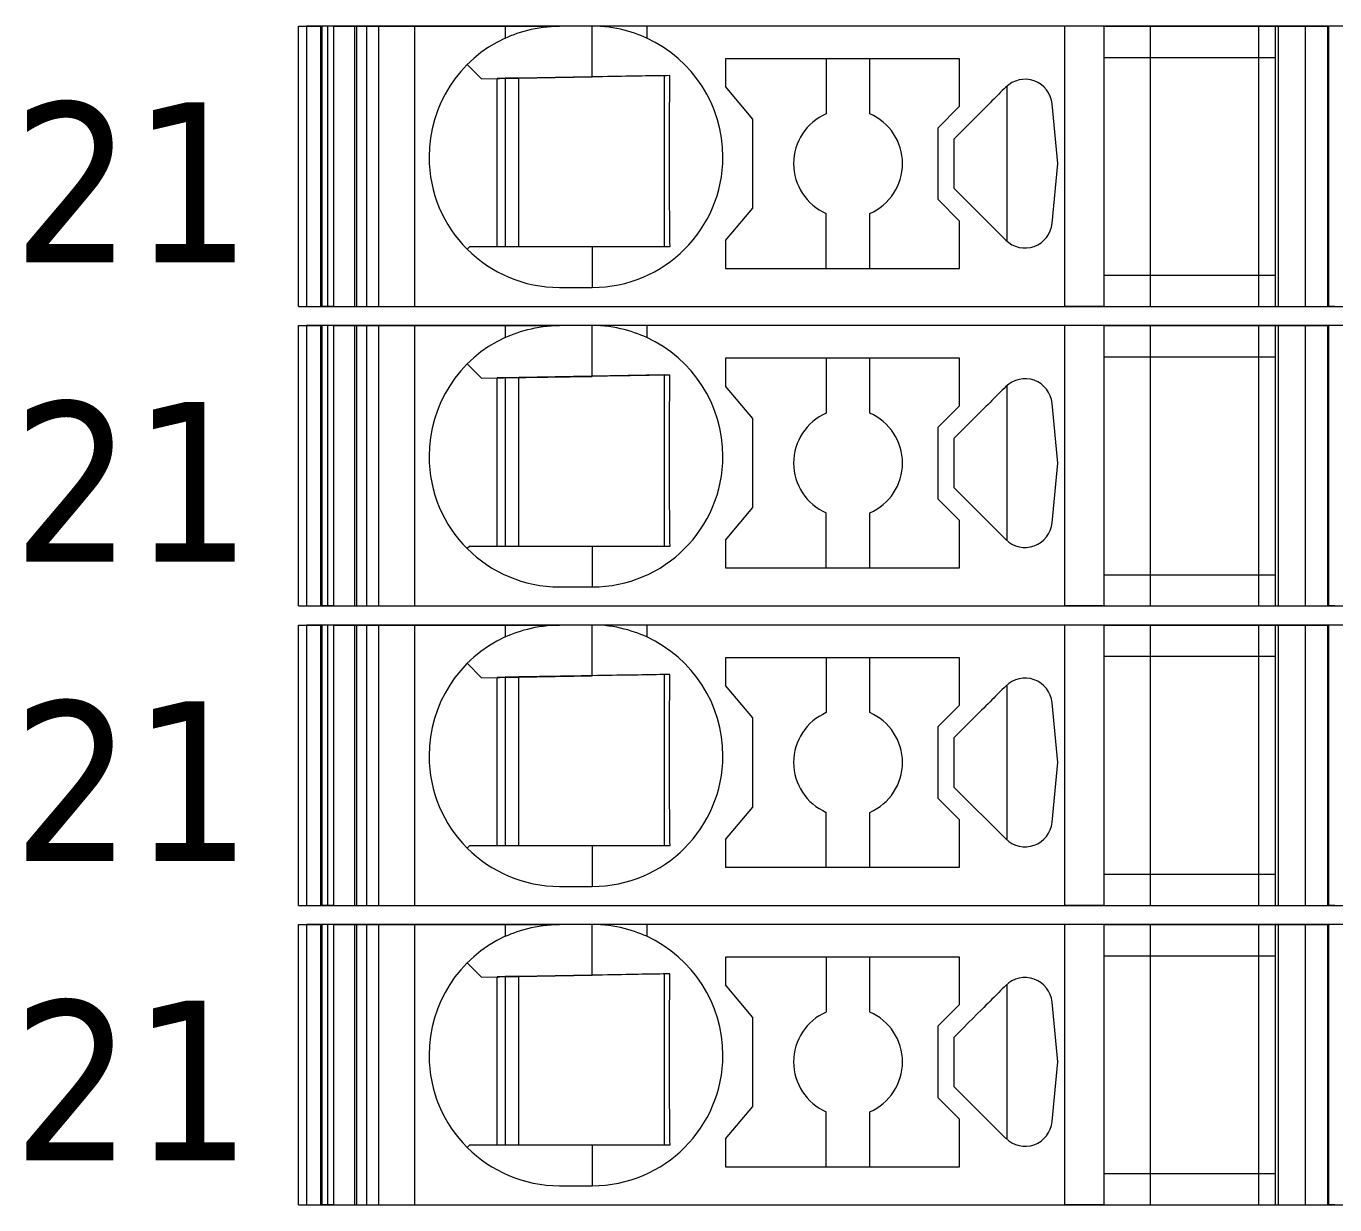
# Model space of a CAD drawing. Header units: millimetres. Extents: x 0 to 2100, y 0 to 1485.
# Drawn here: x 1216.85 to 1240.89, y 387.35 to 409 of the extents above; entities that cross this region are included whole.
import ezdxf
from ezdxf.enums import TextEntityAlignment as Align

# ---------------------------------------------------------------- set-up
doc = ezdxf.new("R2010")
doc.units = ezdxf.units.MM
for name, color, linetype, lineweight in [('EPLAN309', 5, 'Continuous', 5), ('EPLAN493', 5, 'Continuous', 5), ('MAIN-1', 7, 'Continuous', 5), ('MAIN-2', 7, 'Continuous', 5)]:
    doc.layers.add(name, color=color, linetype=linetype, lineweight=lineweight)
doc.styles.add('Tahoma', font='')
doc.styles.get('Tahoma').set_extended_font_data('Tahoma')

# ---------------------------------------------------------------- blocks, each defined once
blk = doc.blocks.new('EPLSYM_LibrarySPECIAL_Symbol12_Variant0_Placement8_71')
at = {"layer": 'EPLAN309', "lineweight": 13, "ltscale": 20}
blk.add_lwpolyline([(0, -5.15), (68.15, -5.15), (68.15, 0), (0, 0)], close=True, dxfattribs=at)
at = {"layer": 'EPLAN493', "color": 5, "style": 'Tahoma'}
blk.add_attdef('17_20450', text='', height=2.93475, dxfattribs=at).set_placement((0, -27.293475), align=Align.MIDDLE_RIGHT)
blk = doc.blocks.new('EPLSYM_LibrarySPECIAL_Symbol12_Variant0_Placement8_72')
at = {"layer": 'EPLAN309', "lineweight": 13, "ltscale": 20}
blk.add_lwpolyline([(0, -5.15), (68.15, -5.15), (68.15, 0), (0, 0)], close=True, dxfattribs=at)
at = {"layer": 'EPLAN493', "color": 5, "style": 'Tahoma'}
blk.add_attdef('17_20450', text='', height=2.93475, dxfattribs=at).set_placement((0, -27.293475), align=Align.MIDDLE_RIGHT)
blk = doc.blocks.new('EPLSYM_LibrarySPECIAL_Symbol12_Variant0_Placement8_73')
at = {"layer": 'EPLAN309', "lineweight": 13, "ltscale": 20}
blk.add_lwpolyline([(0, -5.15), (68.15, -5.15), (68.15, 0), (0, 0)], close=True, dxfattribs=at)
at = {"layer": 'EPLAN493', "color": 5, "style": 'Tahoma'}
blk.add_attdef('17_20450', text='', height=2.93475, dxfattribs=at).set_placement((0, -27.293475), align=Align.MIDDLE_RIGHT)
blk = doc.blocks.new('EPLSYM_LibrarySPECIAL_Symbol12_Variant0_Placement8_74')
at = {"layer": 'EPLAN309', "lineweight": 13, "ltscale": 20}
blk.add_lwpolyline([(0, -5.15), (68.15, -5.15), (68.15, 0), (0, 0)], close=True, dxfattribs=at)
at = {"layer": 'EPLAN493', "color": 5, "style": 'Tahoma'}
blk.add_attdef('17_20450', text='', height=2.93475, dxfattribs=at).set_placement((0, -27.293475), align=Align.MIDDLE_RIGHT)

msp = doc.modelspace()

# ---------------------------------------------------------------- linework, layer by layer
at = {"layer": 'MAIN-1'}
for p, q in [((1221.85, 409), (1222.284, 409)), ((1221.85, 403.85), (1221.85, 409)), ((1222.393, 409), (1222.284, 409)), ((1222.284, 403.85), (1222.284, 409)), ((1222.501, 409), (1222.393, 409)), ((1222.393, 403.85), (1222.393, 409)), ((1222.501, 409), (1225.65, 409)), ((1222.501, 403.85), (1222.501, 409)), ((1225.65, 409), (1226.65, 409)), ((1225.65, 409), (1225.65, 408.782)), ((1225.65, 408.782), (1225.702, 408.805)), ((1225.702, 408.805), (1225.756, 408.827)), ((1225.756, 408.827), (1225.813, 408.849)), ((1225.813, 408.849), (1225.872, 408.87)), ((1225.872, 408.87), (1225.933, 408.89)), ((1225.933, 408.89), (1225.997, 408.909)), ((1225.997, 408.909), (1226.063, 408.927)), ((1226.063, 408.927), (1226.131, 408.943)), ((1226.131, 408.943), (1226.201, 408.958)), ((1226.201, 408.958), (1226.272, 408.97)), ((1226.272, 408.97), (1226.346, 408.981)), ((1226.346, 408.981), (1226.421, 408.989)), ((1226.421, 408.989), (1226.497, 408.995)), ((1226.497, 408.995), (1226.573, 408.999)), ((1226.573, 408.999), (1226.65, 409)), ((1227.25, 409), (1226.65, 409)), ((1227.327, 408.999), (1227.25, 409)), ((1228.25, 409), (1227.25, 409)), ((1227.25, 408.068), (1227.25, 409)), ((1227.403, 408.995), (1227.327, 408.999)), ((1227.479, 408.989), (1227.403, 408.995)), ((1227.554, 408.981), (1227.479, 408.989)), ((1227.628, 408.97), (1227.554, 408.981)), ((1227.699, 408.958), (1227.628, 408.97)), ((1227.769, 408.943), (1227.699, 408.958)), ((1227.837, 408.927), (1227.769, 408.943)), ((1227.903, 408.909), (1227.837, 408.927)), ((1227.967, 408.89), (1227.903, 408.909)), ((1228.028, 408.87), (1227.967, 408.89)), ((1228.087, 408.849), (1228.028, 408.87)), ((1228.144, 408.827), (1228.087, 408.849)), ((1228.198, 408.805), (1228.144, 408.827)), ((1228.25, 408.782), (1228.198, 408.805)), ((1235.932, 409), (1228.25, 409)), ((1228.25, 409), (1228.25, 408.782)), ((1236.65, 409), (1235.932, 409)), ((1235.932, 403.85), (1235.932, 409)), ((1236.65, 409), (1239.8, 409)), ((1236.65, 409), (1236.65, 403.85)), ((1239.8, 409), (1240.35, 409)), ((1239.8, 409), (1239.8, 403.85)), ((1240.35, 409), (1240.784, 409)), ((1240.35, 409), (1240.35, 403.85)), ((1240.893, 409), (1240.784, 409)), ((1240.784, 403.85), (1240.784, 409)), ((1224.953, 408.297), (1225.217, 408.033)), ((1229.7, 408.4), (1229.7, 407.889)), ((1234, 408.4), (1229.7, 408.4)), ((1231.55, 408.4), (1231.55, 407.392)), ((1232.35, 407.392), (1232.35, 408.4)), ((1234, 407.529), (1234, 408.4)), ((1236.65, 408.425), (1239.8, 408.425)), ((1225.217, 408.033), (1227.25, 408.068)), ((1227.345, 408.07), (1227.25, 408.068)), ((1227.438, 408.071), (1227.345, 408.07)), ((1227.53, 408.073), (1227.438, 408.071)), ((1227.618, 408.075), (1227.53, 408.073)), ((1227.703, 408.076), (1227.618, 408.075)), ((1227.786, 408.077), (1227.703, 408.076)), ((1227.865, 408.079), (1227.786, 408.077)), ((1227.943, 408.08), (1227.865, 408.079)), ((1228.017, 408.081), (1227.943, 408.08)), ((1228.09, 408.082), (1228.017, 408.081)), ((1228.16, 408.084), (1228.09, 408.082)), ((1228.229, 408.085), (1228.16, 408.084)), ((1228.297, 408.086), (1228.229, 408.085)), ((1228.363, 408.087), (1228.297, 408.086)), ((1228.428, 408.088), (1228.363, 408.087)), ((1228.491, 408.089), (1228.428, 408.088)), ((1228.554, 408.09), (1228.491, 408.089)), ((1228.615, 408.091), (1228.554, 408.09)), ((1228.579, 404.95), (1228.579, 408.091)), ((1228.676, 408.092), (1228.615, 408.091)), ((1228.676, 408.022), (1228.676, 408.092)), ((1225.5, 404.95), (1225.5, 408.038)), ((1225.65, 408.04), (1225.65, 404.95)), ((1225.9, 404.95), (1225.9, 408.045)), ((1228.673, 407.803), (1228.674, 407.877)), ((1228.674, 407.877), (1228.675, 407.95)), ((1228.675, 407.95), (1228.676, 408.022)), ((1230.2, 407.293), (1229.7, 407.889)), ((1234.784, 407.816), (1234.752, 407.785)), ((1234.815, 407.847), (1234.784, 407.816)), ((1234.846, 407.879), (1234.815, 407.847)), ((1234.867, 407.898), (1234.867, 405.052)), ((1228.67, 407.488), (1228.671, 407.57)), ((1228.671, 407.57), (1228.672, 407.649)), ((1228.672, 407.649), (1228.673, 407.727)), ((1228.673, 407.727), (1228.673, 407.803)), ((1234.558, 407.59), (1234.521, 407.553)), ((1234.594, 407.626), (1234.558, 407.59)), ((1234.627, 407.659), (1234.594, 407.626)), ((1234.658, 407.691), (1234.627, 407.659)), ((1234.69, 407.722), (1234.658, 407.691)), ((1234.721, 407.753), (1234.69, 407.722)), ((1234.752, 407.785), (1234.721, 407.753)), ((1235.802, 406.475), (1235.698, 407.572)), ((1228.669, 407.317), (1228.67, 407.404)), ((1228.67, 407.404), (1228.67, 407.488)), ((1233.6, 407.129), (1234, 407.529)), ((1234.323, 407.356), (1234.242, 407.274)), ((1234.402, 407.434), (1234.323, 407.356)), ((1234.443, 407.475), (1234.402, 407.434)), ((1234.483, 407.515), (1234.443, 407.475)), ((1234.521, 407.553), (1234.483, 407.515)), ((1228.668, 407.132), (1228.669, 407.226)), ((1228.668, 407.034), (1228.668, 407.132)), ((1228.669, 407.226), (1228.669, 407.317)), ((1230.2, 405.657), (1230.2, 407.293)), ((1233.6, 407.129), (1233.6, 405.821)), ((1234.072, 407.104), (1233.986, 407.018)), ((1234.158, 407.19), (1234.072, 407.104)), ((1234.242, 407.274), (1234.158, 407.19)), ((1228.667, 406.931), (1228.668, 407.034)), ((1228.667, 406.824), (1228.667, 406.931)), ((1233.986, 407.018), (1233.9, 406.932)), ((1233.9, 406.802), (1233.9, 406.932)), ((1228.667, 406.713), (1228.667, 406.824)), ((1228.667, 406.6), (1228.667, 406.713)), ((1233.9, 406.671), (1233.9, 406.802)), ((1233.9, 406.54), (1233.9, 406.671)), ((1228.667, 406.479), (1228.667, 406.6)), ((1228.667, 406.361), (1228.667, 406.479)), ((1233.9, 406.41), (1233.9, 406.54)), ((1233.9, 406.279), (1233.9, 406.41)), ((1235.698, 405.378), (1235.802, 406.475)), ((1228.667, 406.247), (1228.667, 406.361)), ((1228.668, 406.138), (1228.667, 406.247)), ((1228.668, 406.034), (1228.668, 406.138)), ((1233.9, 406.148), (1233.9, 406.279)), ((1233.9, 406.018), (1233.9, 406.148)), ((1228.669, 405.934), (1228.668, 406.034)), ((1228.669, 405.839), (1228.669, 405.934)), ((1233.9, 406.018), (1234.846, 405.071)), ((1228.67, 405.748), (1228.669, 405.839)), ((1228.671, 405.659), (1228.67, 405.748)), ((1228.672, 405.573), (1228.671, 405.659)), ((1229.7, 405.061), (1230.2, 405.657)), ((1234, 405.421), (1233.6, 405.821)), ((1228.672, 405.49), (1228.672, 405.573)), ((1228.673, 405.408), (1228.672, 405.49)), ((1228.674, 405.329), (1228.673, 405.408)), ((1231.55, 404.55), (1231.55, 405.558)), ((1232.35, 404.55), (1232.35, 405.558)), ((1234, 404.55), (1234, 405.421)), ((1228.675, 405.25), (1228.674, 405.329)), ((1228.676, 405.174), (1228.675, 405.25)), ((1228.676, 405.098), (1228.676, 405.174)), ((1225, 404.95), (1224.953, 404.903)), ((1225, 404.95), (1227.25, 404.95)), ((1227.25, 404.95), (1227.342, 404.95)), ((1227.25, 404.95), (1227.25, 404.2)), ((1227.342, 404.95), (1227.433, 404.95)), ((1227.433, 404.95), (1227.523, 404.95)), ((1227.523, 404.95), (1227.61, 404.95)), ((1227.61, 404.95), (1227.695, 404.95)), ((1227.695, 404.95), (1227.778, 404.95)), ((1227.778, 404.95), (1227.858, 404.95)), ((1227.858, 404.95), (1227.936, 404.95)), ((1227.936, 404.95), (1228.011, 404.95)), ((1228.011, 404.95), (1228.085, 404.95)), ((1228.085, 404.95), (1228.157, 404.95)), ((1228.157, 404.95), (1228.226, 404.95)), ((1228.226, 404.95), (1228.295, 404.95)), ((1228.295, 404.95), (1228.361, 404.95)), ((1228.361, 404.95), (1228.427, 404.95)), ((1228.427, 404.95), (1228.491, 404.95)), ((1228.491, 404.95), (1228.555, 404.95)), ((1228.555, 404.95), (1228.617, 404.95)), ((1228.617, 404.95), (1228.678, 404.95)), ((1228.677, 405.024), (1228.676, 405.098)), ((1228.678, 404.95), (1228.677, 405.024)), ((1229.7, 405.061), (1229.7, 404.55)), ((1229.7, 404.55), (1234, 404.55)), ((1236.65, 404.425), (1239.8, 404.425)), ((1226.65, 404.2), (1227.25, 404.2)), ((1221.85, 403.85), (1222.284, 403.85)), ((1222.393, 403.85), (1222.284, 403.85)), ((1222.501, 403.85), (1222.393, 403.85)), ((1222.501, 403.85), (1235.932, 403.85)), ((1236.65, 403.85), (1235.932, 403.85)), ((1236.65, 403.85), (1239.8, 403.85)), ((1239.8, 403.85), (1240.35, 403.85)), ((1240.35, 403.85), (1240.784, 403.85)), ((1240.893, 403.85), (1240.784, 403.85)), ((1221.85, 403.5), (1222.284, 403.5)), ((1221.85, 398.35), (1221.85, 403.5)), ((1222.393, 403.5), (1222.284, 403.5)), ((1222.284, 398.35), (1222.284, 403.5)), ((1222.501, 403.5), (1222.393, 403.5)), ((1222.393, 398.35), (1222.393, 403.5)), ((1222.501, 403.5), (1225.65, 403.5)), ((1222.501, 398.35), (1222.501, 403.5)), ((1225.65, 403.5), (1226.65, 403.5)), ((1225.65, 403.5), (1225.65, 403.282)), ((1226.272, 403.47), (1226.346, 403.481)), ((1226.346, 403.481), (1226.421, 403.489)), ((1226.421, 403.489), (1226.497, 403.495)), ((1226.497, 403.495), (1226.573, 403.499)), ((1226.573, 403.499), (1226.65, 403.5)), ((1227.25, 403.5), (1226.65, 403.5)), ((1227.327, 403.499), (1227.25, 403.5)), ((1228.25, 403.5), (1227.25, 403.5)), ((1227.25, 402.568), (1227.25, 403.5)), ((1227.403, 403.495), (1227.327, 403.499)), ((1227.479, 403.489), (1227.403, 403.495)), ((1227.554, 403.481), (1227.479, 403.489)), ((1227.628, 403.47), (1227.554, 403.481)), ((1235.932, 403.5), (1228.25, 403.5)), ((1228.25, 403.5), (1228.25, 403.282)), ((1236.65, 403.5), (1235.932, 403.5)), ((1235.932, 398.35), (1235.932, 403.5)), ((1236.65, 403.5), (1239.8, 403.5)), ((1236.65, 403.5), (1236.65, 398.35)), ((1239.8, 403.5), (1240.35, 403.5)), ((1239.8, 403.5), (1239.8, 398.35)), ((1240.35, 403.5), (1240.784, 403.5)), ((1240.35, 403.5), (1240.35, 398.35)), ((1240.893, 403.5), (1240.784, 403.5)), ((1240.784, 398.35), (1240.784, 403.5)), ((1225.65, 403.282), (1225.702, 403.305)), ((1225.702, 403.305), (1225.756, 403.327)), ((1225.756, 403.327), (1225.813, 403.349)), ((1225.813, 403.349), (1225.872, 403.37)), ((1225.872, 403.37), (1225.933, 403.39)), ((1225.933, 403.39), (1225.997, 403.409)), ((1225.997, 403.409), (1226.063, 403.427)), ((1226.063, 403.427), (1226.131, 403.443)), ((1226.131, 403.443), (1226.201, 403.458)), ((1226.201, 403.458), (1226.272, 403.47)), ((1227.699, 403.458), (1227.628, 403.47)), ((1227.769, 403.443), (1227.699, 403.458)), ((1227.837, 403.427), (1227.769, 403.443)), ((1227.903, 403.409), (1227.837, 403.427)), ((1227.967, 403.39), (1227.903, 403.409)), ((1228.028, 403.37), (1227.967, 403.39)), ((1228.087, 403.349), (1228.028, 403.37)), ((1228.144, 403.327), (1228.087, 403.349)), ((1228.198, 403.305), (1228.144, 403.327)), ((1228.25, 403.282), (1228.198, 403.305)), ((1224.953, 402.797), (1225.217, 402.533)), ((1229.7, 402.9), (1229.7, 402.389)), ((1234, 402.9), (1229.7, 402.9)), ((1231.55, 402.9), (1231.55, 401.892)), ((1232.35, 401.892), (1232.35, 402.9)), ((1234, 402.029), (1234, 402.9)), ((1236.65, 402.925), (1239.8, 402.925)), ((1225.217, 402.533), (1227.25, 402.568)), ((1225.5, 399.45), (1225.5, 402.538)), ((1225.65, 402.54), (1225.65, 399.45)), ((1225.9, 399.45), (1225.9, 402.545)), ((1227.345, 402.57), (1227.25, 402.568)), ((1227.438, 402.571), (1227.345, 402.57)), ((1227.53, 402.573), (1227.438, 402.571)), ((1227.618, 402.575), (1227.53, 402.573)), ((1227.703, 402.576), (1227.618, 402.575)), ((1227.786, 402.577), (1227.703, 402.576)), ((1227.865, 402.579), (1227.786, 402.577)), ((1227.943, 402.58), (1227.865, 402.579)), ((1228.017, 402.581), (1227.943, 402.58)), ((1228.09, 402.582), (1228.017, 402.581)), ((1228.16, 402.584), (1228.09, 402.582)), ((1228.229, 402.585), (1228.16, 402.584)), ((1228.297, 402.586), (1228.229, 402.585)), ((1228.363, 402.587), (1228.297, 402.586)), ((1228.428, 402.588), (1228.363, 402.587)), ((1228.491, 402.589), (1228.428, 402.588)), ((1228.554, 402.59), (1228.491, 402.589)), ((1228.615, 402.591), (1228.554, 402.59)), ((1228.579, 399.45), (1228.579, 402.591)), ((1228.676, 402.592), (1228.615, 402.591)), ((1228.675, 402.45), (1228.676, 402.522)), ((1228.676, 402.522), (1228.676, 402.592)), ((1228.673, 402.303), (1228.674, 402.377)), ((1228.673, 402.227), (1228.673, 402.303)), ((1228.674, 402.377), (1228.675, 402.45)), ((1230.2, 401.793), (1229.7, 402.389)), ((1234.752, 402.285), (1234.721, 402.253)), ((1234.784, 402.316), (1234.752, 402.285)), ((1234.815, 402.347), (1234.784, 402.316)), ((1234.846, 402.379), (1234.815, 402.347)), ((1234.867, 402.398), (1234.867, 399.552)), ((1228.67, 401.988), (1228.671, 402.07)), ((1228.671, 402.07), (1228.672, 402.149)), ((1228.672, 402.149), (1228.673, 402.227)), ((1234.521, 402.053), (1234.483, 402.015)), ((1234.558, 402.09), (1234.521, 402.053)), ((1234.594, 402.126), (1234.558, 402.09)), ((1234.627, 402.159), (1234.594, 402.126)), ((1234.658, 402.191), (1234.627, 402.159)), ((1234.69, 402.222), (1234.658, 402.191)), ((1234.721, 402.253), (1234.69, 402.222)), ((1235.802, 400.975), (1235.698, 402.072)), ((1228.669, 401.817), (1228.67, 401.904)), ((1228.669, 401.726), (1228.669, 401.817)), ((1228.67, 401.904), (1228.67, 401.988)), ((1233.6, 401.629), (1234, 402.029)), ((1234.323, 401.856), (1234.242, 401.774)), ((1234.402, 401.934), (1234.323, 401.856)), ((1234.443, 401.975), (1234.402, 401.934)), ((1234.483, 402.015), (1234.443, 401.975)), ((1228.668, 401.632), (1228.669, 401.726)), ((1228.668, 401.534), (1228.668, 401.632)), ((1230.2, 400.157), (1230.2, 401.793)), ((1233.6, 401.629), (1233.6, 400.321)), ((1234.072, 401.604), (1233.986, 401.518)), ((1234.158, 401.69), (1234.072, 401.604)), ((1234.242, 401.774), (1234.158, 401.69)), ((1228.667, 401.431), (1228.668, 401.534)), ((1228.667, 401.324), (1228.667, 401.431)), ((1228.667, 401.213), (1228.667, 401.324)), ((1233.986, 401.518), (1233.9, 401.432)), ((1233.9, 401.302), (1233.9, 401.432)), ((1228.667, 401.1), (1228.667, 401.213)), ((1228.667, 400.979), (1228.667, 401.1)), ((1233.9, 401.171), (1233.9, 401.302)), ((1233.9, 401.04), (1233.9, 401.171)), ((1228.667, 400.861), (1228.667, 400.979)), ((1228.667, 400.747), (1228.667, 400.861)), ((1233.9, 400.91), (1233.9, 401.04)), ((1233.9, 400.779), (1233.9, 400.91)), ((1235.698, 399.878), (1235.802, 400.975)), ((1228.668, 400.638), (1228.667, 400.747)), ((1228.668, 400.534), (1228.668, 400.638)), ((1233.9, 400.648), (1233.9, 400.779)), ((1233.9, 400.518), (1233.9, 400.648)), ((1228.669, 400.434), (1228.668, 400.534)), ((1228.669, 400.339), (1228.669, 400.434)), ((1233.9, 400.518), (1234.846, 399.571)), ((1228.67, 400.248), (1228.669, 400.339)), ((1228.671, 400.159), (1228.67, 400.248)), ((1228.672, 400.073), (1228.671, 400.159)), ((1229.7, 399.561), (1230.2, 400.157)), ((1234, 399.921), (1233.6, 400.321)), ((1228.672, 399.99), (1228.672, 400.073)), ((1228.673, 399.908), (1228.672, 399.99)), ((1228.674, 399.829), (1228.673, 399.908)), ((1231.55, 399.05), (1231.55, 400.058)), ((1232.35, 399.05), (1232.35, 400.058)), ((1234, 399.05), (1234, 399.921)), ((1228.675, 399.75), (1228.674, 399.829)), ((1228.676, 399.674), (1228.675, 399.75)), ((1228.676, 399.598), (1228.676, 399.674)), ((1225, 399.45), (1224.953, 399.403)), ((1225, 399.45), (1227.25, 399.45)), ((1227.25, 399.45), (1227.342, 399.45)), ((1227.25, 399.45), (1227.25, 398.7)), ((1227.342, 399.45), (1227.433, 399.45)), ((1227.433, 399.45), (1227.523, 399.45)), ((1227.523, 399.45), (1227.61, 399.45)), ((1227.61, 399.45), (1227.695, 399.45)), ((1227.695, 399.45), (1227.778, 399.45)), ((1227.778, 399.45), (1227.858, 399.45)), ((1227.858, 399.45), (1227.936, 399.45)), ((1227.936, 399.45), (1228.011, 399.45)), ((1228.011, 399.45), (1228.085, 399.45)), ((1228.085, 399.45), (1228.157, 399.45)), ((1228.157, 399.45), (1228.226, 399.45)), ((1228.226, 399.45), (1228.295, 399.45)), ((1228.295, 399.45), (1228.361, 399.45)), ((1228.361, 399.45), (1228.427, 399.45)), ((1228.427, 399.45), (1228.491, 399.45)), ((1228.491, 399.45), (1228.555, 399.45)), ((1228.555, 399.45), (1228.617, 399.45)), ((1228.617, 399.45), (1228.678, 399.45)), ((1228.677, 399.524), (1228.676, 399.598)), ((1228.678, 399.45), (1228.677, 399.524)), ((1229.7, 399.561), (1229.7, 399.05)), ((1229.7, 399.05), (1234, 399.05)), ((1236.65, 398.925), (1239.8, 398.925)), ((1226.65, 398.7), (1227.25, 398.7)), ((1221.85, 398.35), (1222.284, 398.35)), ((1222.393, 398.35), (1222.284, 398.35)), ((1222.501, 398.35), (1222.393, 398.35)), ((1222.501, 398.35), (1235.932, 398.35)), ((1236.65, 398.35), (1235.932, 398.35)), ((1236.65, 398.35), (1239.8, 398.35)), ((1239.8, 398.35), (1240.35, 398.35)), ((1240.35, 398.35), (1240.784, 398.35)), ((1240.893, 398.35), (1240.784, 398.35)), ((1221.85, 398), (1222.284, 398)), ((1221.85, 392.85), (1221.85, 398)), ((1222.393, 398), (1222.284, 398)), ((1222.284, 392.85), (1222.284, 398)), ((1222.501, 398), (1222.393, 398)), ((1222.393, 392.85), (1222.393, 398)), ((1222.501, 398), (1225.65, 398)), ((1222.501, 392.85), (1222.501, 398)), ((1225.65, 398), (1226.65, 398)), ((1225.65, 398), (1225.65, 397.782)), ((1226.131, 397.943), (1226.201, 397.958)), ((1226.201, 397.958), (1226.272, 397.97)), ((1226.272, 397.97), (1226.346, 397.981)), ((1226.346, 397.981), (1226.421, 397.989)), ((1226.421, 397.989), (1226.497, 397.995)), ((1226.497, 397.995), (1226.573, 397.999)), ((1226.573, 397.999), (1226.65, 398)), ((1227.25, 398), (1226.65, 398)), ((1227.327, 397.999), (1227.25, 398)), ((1228.25, 398), (1227.25, 398)), ((1227.25, 397.068), (1227.25, 398)), ((1227.403, 397.995), (1227.327, 397.999)), ((1227.479, 397.989), (1227.403, 397.995)), ((1227.554, 397.981), (1227.479, 397.989)), ((1227.628, 397.97), (1227.554, 397.981)), ((1227.699, 397.958), (1227.628, 397.97)), ((1227.769, 397.943), (1227.699, 397.958)), ((1235.932, 398), (1228.25, 398)), ((1228.25, 398), (1228.25, 397.782)), ((1236.65, 398), (1235.932, 398)), ((1235.932, 392.85), (1235.932, 398)), ((1236.65, 398), (1239.8, 398)), ((1236.65, 398), (1236.65, 392.85)), ((1239.8, 398), (1240.35, 398)), ((1239.8, 398), (1239.8, 392.85)), ((1240.35, 398), (1240.784, 398)), ((1240.35, 398), (1240.35, 392.85)), ((1240.893, 398), (1240.784, 398)), ((1240.784, 392.85), (1240.784, 398)), ((1225.65, 397.782), (1225.702, 397.805)), ((1225.702, 397.805), (1225.756, 397.827)), ((1225.756, 397.827), (1225.813, 397.849)), ((1225.813, 397.849), (1225.872, 397.87)), ((1225.872, 397.87), (1225.933, 397.89)), ((1225.933, 397.89), (1225.997, 397.909)), ((1225.997, 397.909), (1226.063, 397.927)), ((1226.063, 397.927), (1226.131, 397.943)), ((1227.837, 397.927), (1227.769, 397.943)), ((1227.903, 397.909), (1227.837, 397.927)), ((1227.967, 397.89), (1227.903, 397.909)), ((1228.028, 397.87), (1227.967, 397.89)), ((1228.087, 397.849), (1228.028, 397.87)), ((1228.144, 397.827), (1228.087, 397.849)), ((1228.198, 397.805), (1228.144, 397.827)), ((1228.25, 397.782), (1228.198, 397.805)), ((1224.953, 397.297), (1225.217, 397.033)), ((1229.7, 397.4), (1229.7, 396.889)), ((1234, 397.4), (1229.7, 397.4)), ((1231.55, 397.4), (1231.55, 396.392)), ((1232.35, 396.392), (1232.35, 397.4)), ((1234, 396.529), (1234, 397.4)), ((1236.65, 397.425), (1239.8, 397.425)), ((1225.217, 397.033), (1227.25, 397.068)), ((1225.5, 393.95), (1225.5, 397.038)), ((1225.65, 397.04), (1225.65, 393.95)), ((1225.9, 393.95), (1225.9, 397.045)), ((1227.345, 397.07), (1227.25, 397.068)), ((1227.438, 397.071), (1227.345, 397.07)), ((1227.53, 397.073), (1227.438, 397.071)), ((1227.618, 397.075), (1227.53, 397.073)), ((1227.703, 397.076), (1227.618, 397.075)), ((1227.786, 397.077), (1227.703, 397.076)), ((1227.865, 397.079), (1227.786, 397.077)), ((1227.943, 397.08), (1227.865, 397.079)), ((1228.017, 397.081), (1227.943, 397.08)), ((1228.09, 397.082), (1228.017, 397.081)), ((1228.16, 397.084), (1228.09, 397.082)), ((1228.229, 397.085), (1228.16, 397.084)), ((1228.297, 397.086), (1228.229, 397.085)), ((1228.363, 397.087), (1228.297, 397.086)), ((1228.428, 397.088), (1228.363, 397.087)), ((1228.491, 397.089), (1228.428, 397.088)), ((1228.554, 397.09), (1228.491, 397.089)), ((1228.615, 397.091), (1228.554, 397.09)), ((1228.579, 393.95), (1228.579, 397.091)), ((1228.676, 397.092), (1228.615, 397.091)), ((1228.675, 396.95), (1228.676, 397.022)), ((1228.676, 397.022), (1228.676, 397.092)), ((1228.673, 396.803), (1228.674, 396.877)), ((1228.673, 396.727), (1228.673, 396.803)), ((1228.674, 396.877), (1228.675, 396.95)), ((1230.2, 396.293), (1229.7, 396.889)), ((1234.721, 396.753), (1234.69, 396.722)), ((1234.752, 396.785), (1234.721, 396.753)), ((1234.784, 396.816), (1234.752, 396.785)), ((1234.815, 396.847), (1234.784, 396.816)), ((1234.846, 396.879), (1234.815, 396.847)), ((1234.867, 396.898), (1234.867, 394.052)), ((1228.67, 396.488), (1228.671, 396.57)), ((1228.671, 396.57), (1228.672, 396.649)), ((1228.672, 396.649), (1228.673, 396.727)), ((1233.6, 396.129), (1234, 396.529)), ((1234.483, 396.515), (1234.443, 396.475)), ((1234.521, 396.553), (1234.483, 396.515)), ((1234.558, 396.59), (1234.521, 396.553)), ((1234.594, 396.626), (1234.558, 396.59)), ((1234.627, 396.659), (1234.594, 396.626)), ((1234.658, 396.691), (1234.627, 396.659)), ((1234.69, 396.722), (1234.658, 396.691)), ((1235.802, 395.475), (1235.698, 396.572)), ((1228.669, 396.317), (1228.67, 396.404)), ((1228.669, 396.226), (1228.669, 396.317)), ((1228.67, 396.404), (1228.67, 396.488)), ((1230.2, 394.657), (1230.2, 396.293)), ((1234.242, 396.274), (1234.158, 396.19)), ((1234.323, 396.356), (1234.242, 396.274)), ((1234.402, 396.434), (1234.323, 396.356)), ((1234.443, 396.475), (1234.402, 396.434)), ((1228.667, 395.931), (1228.668, 396.034)), ((1228.668, 396.132), (1228.669, 396.226)), ((1228.668, 396.034), (1228.668, 396.132)), ((1233.6, 396.129), (1233.6, 394.821)), ((1234.072, 396.104), (1233.986, 396.018)), ((1234.158, 396.19), (1234.072, 396.104)), ((1228.667, 395.824), (1228.667, 395.931)), ((1228.667, 395.713), (1228.667, 395.824)), ((1233.986, 396.018), (1233.9, 395.932)), ((1233.9, 395.802), (1233.9, 395.932)), ((1233.9, 395.671), (1233.9, 395.802)), ((1228.667, 395.6), (1228.667, 395.713)), ((1228.667, 395.479), (1228.667, 395.6)), ((1233.9, 395.54), (1233.9, 395.671)), ((1228.667, 395.361), (1228.667, 395.479)), ((1228.667, 395.247), (1228.667, 395.361)), ((1233.9, 395.41), (1233.9, 395.54)), ((1233.9, 395.279), (1233.9, 395.41)), ((1235.698, 394.378), (1235.802, 395.475)), ((1228.668, 395.138), (1228.667, 395.247)), ((1228.668, 395.034), (1228.668, 395.138)), ((1233.9, 395.148), (1233.9, 395.279)), ((1233.9, 395.018), (1233.9, 395.148)), ((1228.669, 394.934), (1228.668, 395.034)), ((1228.669, 394.839), (1228.669, 394.934)), ((1228.67, 394.748), (1228.669, 394.839)), ((1233.9, 395.018), (1234.846, 394.071)), ((1228.671, 394.659), (1228.67, 394.748)), ((1228.672, 394.573), (1228.671, 394.659)), ((1229.7, 394.061), (1230.2, 394.657)), ((1234, 394.421), (1233.6, 394.821)), ((1228.672, 394.49), (1228.672, 394.573)), ((1228.673, 394.408), (1228.672, 394.49)), ((1228.674, 394.329), (1228.673, 394.408)), ((1231.55, 393.55), (1231.55, 394.558)), ((1232.35, 393.55), (1232.35, 394.558)), ((1234, 393.55), (1234, 394.421)), ((1228.675, 394.25), (1228.674, 394.329)), ((1228.676, 394.174), (1228.675, 394.25)), ((1228.676, 394.098), (1228.676, 394.174)), ((1225, 393.95), (1224.953, 393.903)), ((1225, 393.95), (1227.25, 393.95)), ((1227.25, 393.95), (1227.342, 393.95)), ((1227.25, 393.95), (1227.25, 393.2)), ((1227.342, 393.95), (1227.433, 393.95)), ((1227.433, 393.95), (1227.523, 393.95)), ((1227.523, 393.95), (1227.61, 393.95)), ((1227.61, 393.95), (1227.695, 393.95)), ((1227.695, 393.95), (1227.778, 393.95)), ((1227.778, 393.95), (1227.858, 393.95)), ((1227.858, 393.95), (1227.936, 393.95)), ((1227.936, 393.95), (1228.011, 393.95)), ((1228.011, 393.95), (1228.085, 393.95)), ((1228.085, 393.95), (1228.157, 393.95)), ((1228.157, 393.95), (1228.226, 393.95)), ((1228.226, 393.95), (1228.295, 393.95)), ((1228.295, 393.95), (1228.361, 393.95)), ((1228.361, 393.95), (1228.427, 393.95)), ((1228.427, 393.95), (1228.491, 393.95)), ((1228.491, 393.95), (1228.555, 393.95)), ((1228.555, 393.95), (1228.617, 393.95)), ((1228.617, 393.95), (1228.678, 393.95)), ((1228.677, 394.024), (1228.676, 394.098)), ((1228.678, 393.95), (1228.677, 394.024)), ((1229.7, 394.061), (1229.7, 393.55)), ((1229.7, 393.55), (1234, 393.55)), ((1236.65, 393.425), (1239.8, 393.425)), ((1226.65, 393.2), (1227.25, 393.2)), ((1221.85, 392.85), (1222.284, 392.85)), ((1222.393, 392.85), (1222.284, 392.85)), ((1222.501, 392.85), (1222.393, 392.85)), ((1222.501, 392.85), (1235.932, 392.85)), ((1236.65, 392.85), (1235.932, 392.85)), ((1236.65, 392.85), (1239.8, 392.85)), ((1239.8, 392.85), (1240.35, 392.85)), ((1240.35, 392.85), (1240.784, 392.85)), ((1240.893, 392.85), (1240.784, 392.85)), ((1221.85, 392.5), (1222.284, 392.5)), ((1221.85, 387.35), (1221.85, 392.5)), ((1222.393, 392.5), (1222.284, 392.5)), ((1222.284, 387.35), (1222.284, 392.5)), ((1222.501, 392.5), (1222.393, 392.5)), ((1222.393, 387.35), (1222.393, 392.5)), ((1222.501, 392.5), (1225.65, 392.5)), ((1222.501, 387.35), (1222.501, 392.5)), ((1225.65, 392.5), (1226.65, 392.5)), ((1225.65, 392.5), (1225.65, 392.282)), ((1225.997, 392.409), (1226.063, 392.427)), ((1226.063, 392.427), (1226.131, 392.443)), ((1226.131, 392.443), (1226.201, 392.458)), ((1226.201, 392.458), (1226.272, 392.47)), ((1226.272, 392.47), (1226.346, 392.481)), ((1226.346, 392.481), (1226.421, 392.489)), ((1226.421, 392.489), (1226.497, 392.495)), ((1226.497, 392.495), (1226.573, 392.499)), ((1226.573, 392.499), (1226.65, 392.5)), ((1227.25, 392.5), (1226.65, 392.5)), ((1227.327, 392.499), (1227.25, 392.5)), ((1228.25, 392.5), (1227.25, 392.5)), ((1227.25, 391.568), (1227.25, 392.5)), ((1227.403, 392.495), (1227.327, 392.499)), ((1227.479, 392.489), (1227.403, 392.495)), ((1227.554, 392.481), (1227.479, 392.489)), ((1227.628, 392.47), (1227.554, 392.481)), ((1227.699, 392.458), (1227.628, 392.47)), ((1227.769, 392.443), (1227.699, 392.458)), ((1227.837, 392.427), (1227.769, 392.443)), ((1227.903, 392.409), (1227.837, 392.427)), ((1235.932, 392.5), (1228.25, 392.5)), ((1228.25, 392.5), (1228.25, 392.282)), ((1236.65, 392.5), (1235.932, 392.5)), ((1235.932, 387.35), (1235.932, 392.5)), ((1236.65, 392.5), (1239.8, 392.5)), ((1236.65, 392.5), (1236.65, 387.35)), ((1239.8, 392.5), (1240.35, 392.5)), ((1239.8, 392.5), (1239.8, 387.35)), ((1240.35, 392.5), (1240.784, 392.5)), ((1240.35, 392.5), (1240.35, 387.35)), ((1240.893, 392.5), (1240.784, 392.5)), ((1240.784, 387.35), (1240.784, 392.5)), ((1225.65, 392.282), (1225.702, 392.305)), ((1225.702, 392.305), (1225.756, 392.327)), ((1225.756, 392.327), (1225.813, 392.349)), ((1225.813, 392.349), (1225.872, 392.37)), ((1225.872, 392.37), (1225.933, 392.39)), ((1225.933, 392.39), (1225.997, 392.409)), ((1227.967, 392.39), (1227.903, 392.409)), ((1228.028, 392.37), (1227.967, 392.39)), ((1228.087, 392.349), (1228.028, 392.37)), ((1228.144, 392.327), (1228.087, 392.349)), ((1228.198, 392.305), (1228.144, 392.327)), ((1228.25, 392.282), (1228.198, 392.305)), ((1224.953, 391.797), (1225.217, 391.533)), ((1229.7, 391.9), (1229.7, 391.389)), ((1234, 391.9), (1229.7, 391.9)), ((1231.55, 391.9), (1231.55, 390.892)), ((1232.35, 390.892), (1232.35, 391.9)), ((1234, 391.029), (1234, 391.9)), ((1236.65, 391.925), (1239.8, 391.925)), ((1225.217, 391.533), (1227.25, 391.568)), ((1225.5, 388.45), (1225.5, 391.538)), ((1225.65, 391.54), (1225.65, 388.45)), ((1225.9, 388.45), (1225.9, 391.545)), ((1227.345, 391.57), (1227.25, 391.568)), ((1227.438, 391.571), (1227.345, 391.57)), ((1227.53, 391.573), (1227.438, 391.571)), ((1227.618, 391.575), (1227.53, 391.573)), ((1227.703, 391.576), (1227.618, 391.575)), ((1227.786, 391.577), (1227.703, 391.576)), ((1227.865, 391.579), (1227.786, 391.577)), ((1227.943, 391.58), (1227.865, 391.579)), ((1228.017, 391.581), (1227.943, 391.58)), ((1228.09, 391.582), (1228.017, 391.581)), ((1228.16, 391.584), (1228.09, 391.582)), ((1228.229, 391.585), (1228.16, 391.584)), ((1228.297, 391.586), (1228.229, 391.585)), ((1228.363, 391.587), (1228.297, 391.586)), ((1228.428, 391.588), (1228.363, 391.587)), ((1228.491, 391.589), (1228.428, 391.588)), ((1228.554, 391.59), (1228.491, 391.589)), ((1228.615, 391.591), (1228.554, 391.59)), ((1228.579, 388.45), (1228.579, 391.591)), ((1228.676, 391.592), (1228.615, 391.591)), ((1228.675, 391.45), (1228.676, 391.522)), ((1228.676, 391.522), (1228.676, 391.592)), ((1228.672, 391.149), (1228.673, 391.227)), ((1228.673, 391.303), (1228.674, 391.377)), ((1228.673, 391.227), (1228.673, 391.303)), ((1228.674, 391.377), (1228.675, 391.45)), ((1230.2, 390.793), (1229.7, 391.389)), ((1234.69, 391.222), (1234.658, 391.191)), ((1234.721, 391.253), (1234.69, 391.222)), ((1234.752, 391.285), (1234.721, 391.253)), ((1234.784, 391.316), (1234.752, 391.285)), ((1234.815, 391.347), (1234.784, 391.316)), ((1234.846, 391.379), (1234.815, 391.347)), ((1234.867, 391.398), (1234.867, 388.552)), ((1228.67, 390.988), (1228.671, 391.07)), ((1228.67, 390.904), (1228.67, 390.988)), ((1228.671, 391.07), (1228.672, 391.149)), ((1233.6, 390.629), (1234, 391.029)), ((1234.483, 391.015), (1234.443, 390.975)), ((1234.521, 391.053), (1234.483, 391.015)), ((1234.558, 391.09), (1234.521, 391.053)), ((1234.594, 391.126), (1234.558, 391.09)), ((1234.627, 391.159), (1234.594, 391.126)), ((1234.658, 391.191), (1234.627, 391.159)), ((1235.802, 389.975), (1235.698, 391.072)), ((1228.669, 390.817), (1228.67, 390.904)), ((1228.669, 390.726), (1228.669, 390.817)), ((1230.2, 389.157), (1230.2, 390.793)), ((1234.242, 390.774), (1234.158, 390.69)), ((1234.323, 390.856), (1234.242, 390.774)), ((1234.402, 390.934), (1234.323, 390.856)), ((1234.443, 390.975), (1234.402, 390.934)), ((1228.667, 390.431), (1228.668, 390.534)), ((1228.668, 390.632), (1228.669, 390.726)), ((1228.668, 390.534), (1228.668, 390.632)), ((1233.6, 390.629), (1233.6, 389.321)), ((1233.986, 390.518), (1233.9, 390.432)), ((1234.072, 390.604), (1233.986, 390.518)), ((1234.158, 390.69), (1234.072, 390.604)), ((1228.667, 390.324), (1228.667, 390.431)), ((1228.667, 390.213), (1228.667, 390.324)), ((1233.9, 390.302), (1233.9, 390.432)), ((1233.9, 390.171), (1233.9, 390.302)), ((1228.667, 390.1), (1228.667, 390.213)), ((1228.667, 389.979), (1228.667, 390.1)), ((1233.9, 390.04), (1233.9, 390.171)), ((1233.9, 389.91), (1233.9, 390.04)), ((1228.667, 389.861), (1228.667, 389.979)), ((1228.667, 389.747), (1228.667, 389.861)), ((1233.9, 389.779), (1233.9, 389.91)), ((1233.9, 389.648), (1233.9, 389.779)), ((1235.698, 388.878), (1235.802, 389.975)), ((1228.668, 389.638), (1228.667, 389.747)), ((1228.668, 389.534), (1228.668, 389.638)), ((1228.669, 389.434), (1228.668, 389.534)), ((1233.9, 389.518), (1233.9, 389.648)), ((1228.669, 389.339), (1228.669, 389.434)), ((1228.67, 389.248), (1228.669, 389.339)), ((1234, 388.921), (1233.6, 389.321)), ((1233.9, 389.518), (1234.846, 388.571)), ((1228.671, 389.159), (1228.67, 389.248)), ((1228.672, 389.073), (1228.671, 389.159)), ((1228.672, 388.99), (1228.672, 389.073)), ((1229.7, 388.561), (1230.2, 389.157)), ((1231.55, 388.05), (1231.55, 389.058)), ((1232.35, 388.05), (1232.35, 389.058)), ((1228.673, 388.908), (1228.672, 388.99)), ((1228.674, 388.829), (1228.673, 388.908)), ((1228.675, 388.75), (1228.674, 388.829)), ((1234, 388.05), (1234, 388.921)), ((1228.676, 388.674), (1228.675, 388.75)), ((1228.676, 388.598), (1228.676, 388.674)), ((1228.677, 388.524), (1228.676, 388.598)), ((1225, 388.45), (1224.953, 388.403)), ((1225, 388.45), (1227.25, 388.45)), ((1227.25, 388.45), (1227.342, 388.45)), ((1227.25, 388.45), (1227.25, 387.7)), ((1227.342, 388.45), (1227.433, 388.45)), ((1227.433, 388.45), (1227.523, 388.45)), ((1227.523, 388.45), (1227.61, 388.45)), ((1227.61, 388.45), (1227.695, 388.45)), ((1227.695, 388.45), (1227.778, 388.45)), ((1227.778, 388.45), (1227.858, 388.45)), ((1227.858, 388.45), (1227.936, 388.45)), ((1227.936, 388.45), (1228.011, 388.45)), ((1228.011, 388.45), (1228.085, 388.45)), ((1228.085, 388.45), (1228.157, 388.45)), ((1228.157, 388.45), (1228.226, 388.45)), ((1228.226, 388.45), (1228.295, 388.45)), ((1228.295, 388.45), (1228.361, 388.45)), ((1228.361, 388.45), (1228.427, 388.45)), ((1228.427, 388.45), (1228.491, 388.45)), ((1228.491, 388.45), (1228.555, 388.45)), ((1228.555, 388.45), (1228.617, 388.45)), ((1228.617, 388.45), (1228.678, 388.45)), ((1228.678, 388.45), (1228.677, 388.524)), ((1229.7, 388.561), (1229.7, 388.05)), ((1229.7, 388.05), (1234, 388.05)), ((1236.65, 387.925), (1239.8, 387.925)), ((1226.65, 387.7), (1227.25, 387.7)), ((1221.85, 387.35), (1222.284, 387.35)), ((1222.393, 387.35), (1222.284, 387.35)), ((1222.501, 387.35), (1222.393, 387.35)), ((1222.501, 387.35), (1235.932, 387.35)), ((1236.65, 387.35), (1235.932, 387.35)), ((1236.65, 387.35), (1239.8, 387.35)), ((1239.8, 387.35), (1240.35, 387.35)), ((1240.35, 387.35), (1240.784, 387.35)), ((1240.893, 387.35), (1240.784, 387.35))]:
    msp.add_line(p, q, dxfattribs=at)
for centre, radius, start, end in [((1226.65, 406.6), 2.4, 114.6244, 180), ((1227.25, 406.6), 2.4, 0, 65.3756), ((1235.2, 407.525), 0.5, 5.4404, 135), ((1231.95, 406.475), 1, 113.5782, 180), ((1231.95, 406.475), 1, 0, 66.4218), ((1226.65, 406.6), 2.4, 180, 270), ((1227.25, 406.6), 2.4, 270, 0), ((1231.95, 406.475), 1, 180, 246.4218), ((1231.95, 406.475), 1, 293.5782, 0), ((1235.2, 405.425), 0.5, 225, 354.5596), ((1226.65, 401.1), 2.4, 114.6244, 180), ((1227.25, 401.1), 2.4, 0, 65.3756), ((1235.2, 402.025), 0.5, 5.4404, 135), ((1231.95, 400.975), 1, 113.5782, 180), ((1231.95, 400.975), 1, 0, 66.4218), ((1226.65, 401.1), 2.4, 180, 270), ((1227.25, 401.1), 2.4, 270, 0), ((1231.95, 400.975), 1, 180, 246.4218), ((1231.95, 400.975), 1, 293.5782, 0), ((1235.2, 399.925), 0.5, 225, 354.5596), ((1226.65, 395.6), 2.4, 114.6244, 180), ((1227.25, 395.6), 2.4, 0, 65.3756), ((1235.2, 396.525), 0.5, 5.4404, 135), ((1231.95, 395.475), 1, 113.5782, 180), ((1231.95, 395.475), 1, 0, 66.4218), ((1226.65, 395.6), 2.4, 180, 270), ((1227.25, 395.6), 2.4, 270, 0), ((1231.95, 395.475), 1, 180, 246.4218), ((1231.95, 395.475), 1, 293.5782, 0), ((1235.2, 394.425), 0.5, 225, 354.5596), ((1226.65, 390.1), 2.4, 114.6244, 180), ((1227.25, 390.1), 2.4, 0, 65.3756), ((1235.2, 391.025), 0.5, 5.4404, 135), ((1231.95, 389.975), 1, 113.5782, 180), ((1231.95, 389.975), 1, 0, 66.4218), ((1226.65, 390.1), 2.4, 180, 270), ((1227.25, 390.1), 2.4, 270, 0), ((1231.95, 389.975), 1, 180, 246.4218), ((1231.95, 389.975), 1, 293.5782, 0), ((1235.2, 388.925), 0.5, 225, 354.5596)]:
    msp.add_arc(centre, radius, start, end, dxfattribs=at)
at = {"layer": 'MAIN-2'}
for p, q in [((1222.256, 409), (1222.256, 403.85)), ((1222.889, 403.85), (1222.889, 409)), ((1222.917, 409), (1222.917, 403.85)), ((1223.102, 409), (1223.102, 403.85)), ((1223.32, 409), (1223.32, 403.85)), ((1223.981, 409), (1223.981, 403.85)), ((1237.506, 403.85), (1237.506, 409)), ((1239.491, 409), (1239.491, 403.85)), ((1239.85, 409), (1239.85, 403.85)), ((1240.756, 409), (1240.756, 403.85)), ((1225.9, 408.048), (1225.65, 408.043)), ((1225.9, 408.053), (1228.579, 408.1)), ((1225.9, 408.048), (1225.9, 408.053)), ((1225.9, 408.045), (1225.9, 408.048)), ((1228.579, 408.1), (1228.676, 408.092)), ((1228.579, 408.091), (1228.579, 408.1)), ((1225.217, 408.033), (1225.5, 408.038)), ((1225.65, 408.042), (1225.5, 408.039)), ((1225.5, 408.039), (1225.5, 408.038)), ((1225.5, 408.038), (1225.5, 408.038)), ((1225.65, 408.042), (1225.65, 408.043)), ((1225.65, 408.042), (1225.65, 408.04)), ((1225.65, 404.95), (1225.65, 404.95)), ((1225.9, 404.95), (1225.9, 404.95)), ((1222.256, 403.5), (1222.256, 398.35)), ((1222.889, 398.35), (1222.889, 403.5)), ((1222.917, 403.5), (1222.917, 398.35)), ((1223.102, 403.5), (1223.102, 398.35)), ((1223.32, 403.5), (1223.32, 398.35)), ((1223.981, 403.5), (1223.981, 398.35)), ((1237.506, 398.35), (1237.506, 403.5)), ((1239.491, 403.5), (1239.491, 398.35)), ((1239.85, 403.5), (1239.85, 398.35)), ((1240.756, 403.5), (1240.756, 398.35)), ((1225.217, 402.533), (1225.5, 402.538)), ((1225.65, 402.542), (1225.5, 402.539)), ((1225.5, 402.539), (1225.5, 402.538)), ((1225.5, 402.538), (1225.5, 402.538)), ((1225.9, 402.548), (1225.65, 402.543)), ((1225.65, 402.542), (1225.65, 402.543)), ((1225.65, 402.542), (1225.65, 402.54)), ((1225.9, 402.553), (1228.579, 402.6)), ((1225.9, 402.548), (1225.9, 402.553)), ((1225.9, 402.545), (1225.9, 402.548)), ((1228.579, 402.6), (1228.676, 402.592)), ((1228.579, 402.591), (1228.579, 402.6)), ((1225.65, 399.45), (1225.65, 399.45)), ((1225.9, 399.45), (1225.9, 399.45)), ((1222.256, 398), (1222.256, 392.85)), ((1222.889, 392.85), (1222.889, 398)), ((1222.917, 398), (1222.917, 392.85)), ((1223.102, 398), (1223.102, 392.85)), ((1223.32, 398), (1223.32, 392.85)), ((1223.981, 398), (1223.981, 392.85)), ((1237.506, 392.85), (1237.506, 398)), ((1239.491, 398), (1239.491, 392.85)), ((1239.85, 398), (1239.85, 392.85)), ((1240.756, 398), (1240.756, 392.85)), ((1225.217, 397.033), (1225.5, 397.038)), ((1225.65, 397.042), (1225.5, 397.039)), ((1225.5, 397.039), (1225.5, 397.038)), ((1225.5, 397.038), (1225.5, 397.038)), ((1225.9, 397.048), (1225.65, 397.043)), ((1225.65, 397.042), (1225.65, 397.043)), ((1225.65, 397.042), (1225.65, 397.04)), ((1225.9, 397.053), (1228.579, 397.1)), ((1225.9, 397.048), (1225.9, 397.053)), ((1225.9, 397.045), (1225.9, 397.048)), ((1228.579, 397.1), (1228.676, 397.092)), ((1228.579, 397.091), (1228.579, 397.1)), ((1225.65, 393.95), (1225.65, 393.95)), ((1225.9, 393.95), (1225.9, 393.95)), ((1222.256, 392.5), (1222.256, 387.35)), ((1222.889, 387.35), (1222.889, 392.5)), ((1222.917, 392.5), (1222.917, 387.35)), ((1223.102, 392.5), (1223.102, 387.35)), ((1223.32, 392.5), (1223.32, 387.35)), ((1223.981, 392.5), (1223.981, 387.35)), ((1237.506, 387.35), (1237.506, 392.5)), ((1239.491, 392.5), (1239.491, 387.35)), ((1239.85, 392.5), (1239.85, 387.35)), ((1240.756, 392.5), (1240.756, 387.35)), ((1225.217, 391.533), (1225.5, 391.538)), ((1225.65, 391.542), (1225.5, 391.539)), ((1225.5, 391.539), (1225.5, 391.538)), ((1225.5, 391.538), (1225.5, 391.538)), ((1225.9, 391.548), (1225.65, 391.543)), ((1225.65, 391.542), (1225.65, 391.543)), ((1225.65, 391.542), (1225.65, 391.54)), ((1225.9, 391.553), (1228.579, 391.6)), ((1225.9, 391.548), (1225.9, 391.553)), ((1225.9, 391.545), (1225.9, 391.548)), ((1228.579, 391.6), (1228.676, 391.592)), ((1228.579, 391.591), (1228.579, 391.6)), ((1225.65, 388.45), (1225.65, 388.45)), ((1225.9, 388.45), (1225.9, 388.45))]:
    msp.add_line(p, q, dxfattribs=at)

# ---------------------------------------------------------------- block references
ref = msp.add_blockref('EPLSYM_LibrarySPECIAL_Symbol12_Variant0_Placement8_71', (1222, 409))
ref.add_attrib('17_20450', '21', dxfattribs={"layer": 'EPLAN493', "color": 5, "height": 2.9348, "style": 'Tahoma'}).set_placement((1221, 406.132), align=Align.MIDDLE_RIGHT)
ref = msp.add_blockref('EPLSYM_LibrarySPECIAL_Symbol12_Variant0_Placement8_72', (1222, 403.5))
ref.add_attrib('17_20450', '21', dxfattribs={"layer": 'EPLAN493', "color": 5, "height": 2.9348, "style": 'Tahoma'}).set_placement((1221, 400.632), align=Align.MIDDLE_RIGHT)
ref = msp.add_blockref('EPLSYM_LibrarySPECIAL_Symbol12_Variant0_Placement8_73', (1222, 398))
ref.add_attrib('17_20450', '21', dxfattribs={"layer": 'EPLAN493', "color": 5, "height": 2.9348, "style": 'Tahoma'}).set_placement((1221, 395.132), align=Align.MIDDLE_RIGHT)
ref = msp.add_blockref('EPLSYM_LibrarySPECIAL_Symbol12_Variant0_Placement8_74', (1222, 392.5))
ref.add_attrib('17_20450', '21', dxfattribs={"layer": 'EPLAN493', "color": 5, "height": 2.9348, "style": 'Tahoma'}).set_placement((1221, 389.632), align=Align.MIDDLE_RIGHT)

doc.saveas('drawing.dxf')
